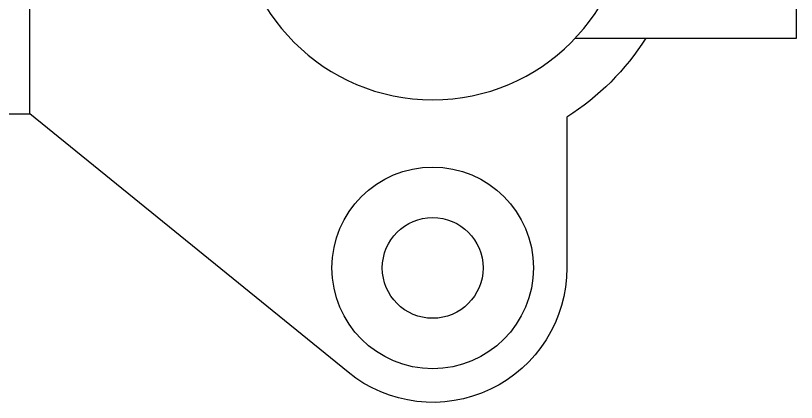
# Model space of a CAD drawing. Header units: inches. Extents: x 66 to 320, y 52 to 249.
# Drawn here: x 152.9 to 292.5, y 51.5 to 120.5 of the extents above; entities that cross this region are included whole.
import ezdxf

# ---------------------------------------------------------------- set-up
doc = ezdxf.new("R2010")
doc.units = ezdxf.units.IN
doc.header["$MEASUREMENT"] = 0

msp = doc.modelspace()

# ---------------------------------------------------------------- linework, layer by layer
for points in [[(155.4736, 146.51714), (155.4736, 178.01714), (99.4736, 178.01714), (99.4736, 140.51714), (99.4736, 103.01714), (155.4736, 103.01714), (155.4736, 134.51714)], [(252.94908, 116.51714), (292.4736, 116.51714), (292.4736, 140.51714), (292.4736, 164.51714), (252.94908, 164.51714)]]:
    msp.add_lwpolyline(points)
msp.add_lwpolyline([(192.4736, 140.51714, 1), (262.4736, 140.51714, 1)], format="xyb", close=True)
msp.add_lwpolyline([(265.53934, 116.51714, -0.111894469), (251.4736, 102.45141), (251.4736, 75.51714, -0.631241473), (212.35453, 56.87811), (155.4736, 103.01714)], format="xyb")
for radius in [18, 9]:
    msp.add_circle((227.4736, 75.51714), radius)

doc.saveas('drawing.dxf')
